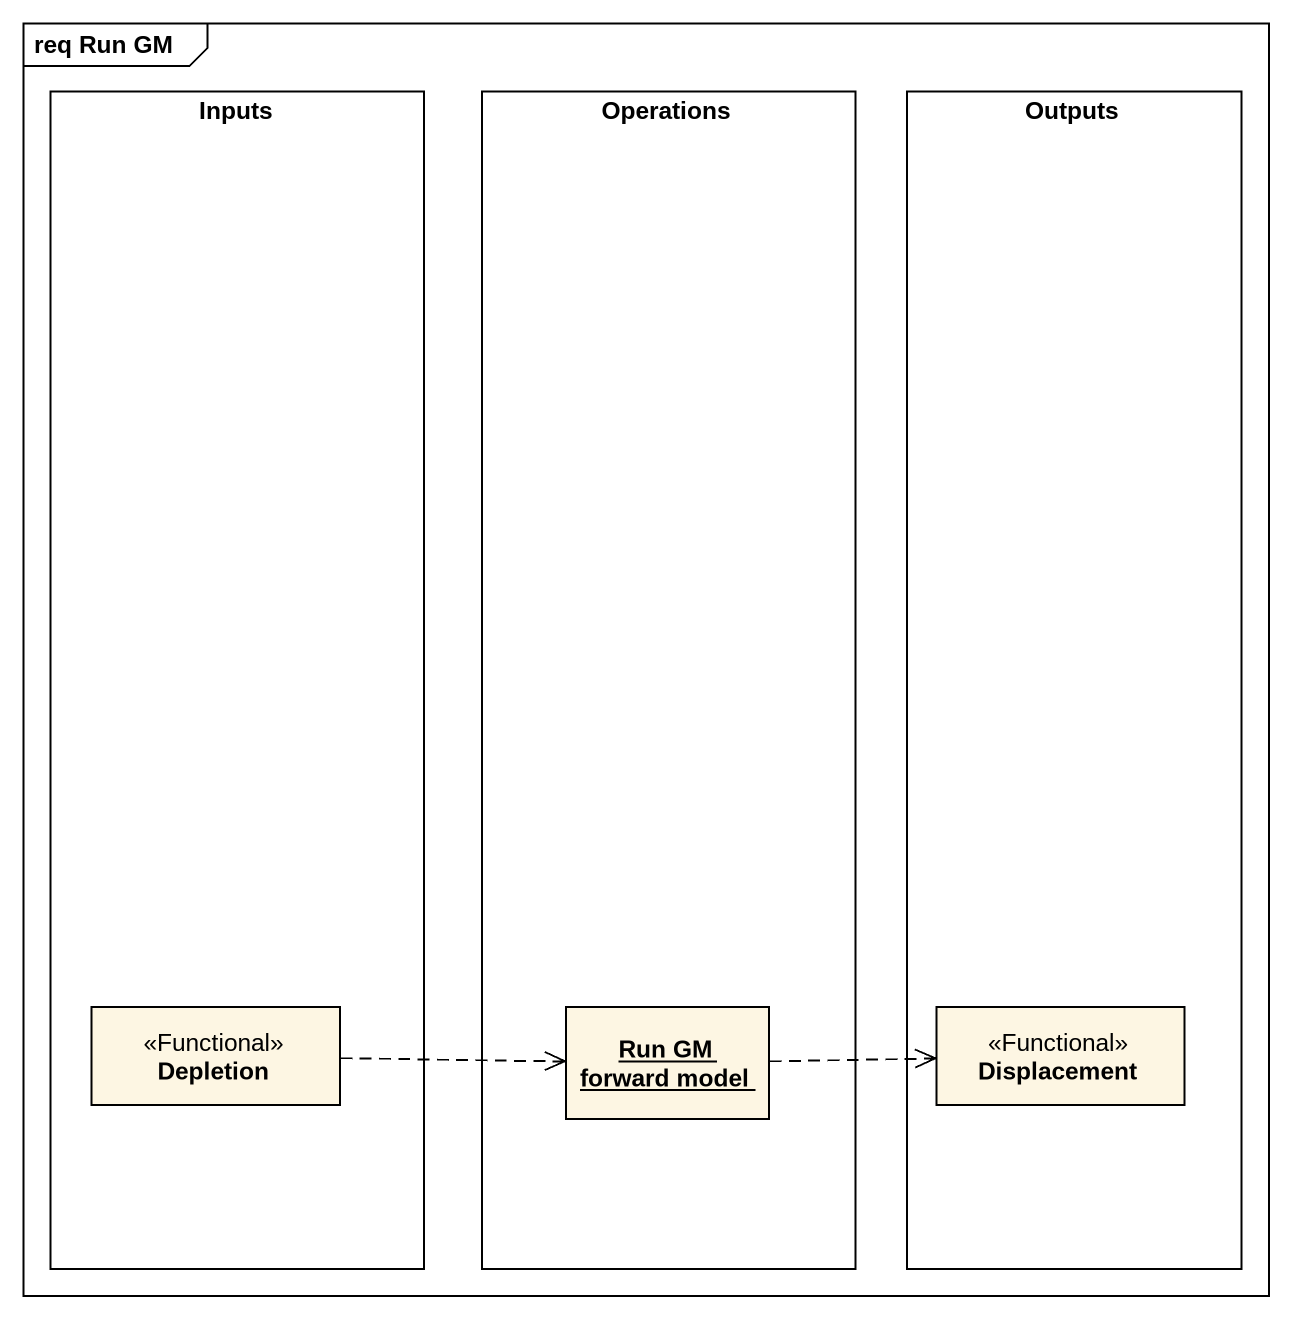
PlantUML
@startuml
mainframe req Run GM
hide circle
hide empty members
rectangle Inputs {
  class Depletion <<Functional>>
}
rectangle Operations {
  object "Run GM forward model" as Run_GM_forward_model
}
rectangle Outputs {
  class Displacement <<Functional>>
}
Depletion .right.> Run_GM_forward_model
Run_GM_forward_model .right.> Displacement
@enduml
